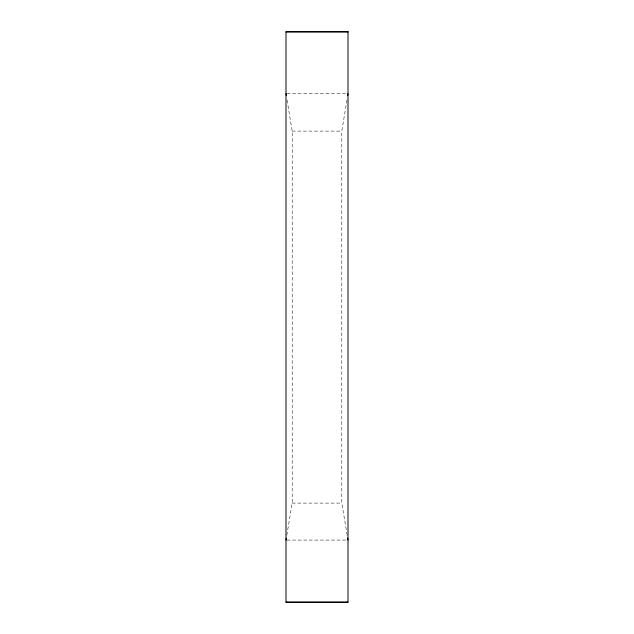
<?xml version="1.0" encoding="UTF-8"?>
<svg xmlns="http://www.w3.org/2000/svg" width="634" height="634" viewBox="0 0 634 634"><rect width="100%" height="100%" fill="white"/><g stroke="black" fill="none" stroke-linecap="round" stroke-linejoin="round"><path stroke-width="0.48" stroke-dasharray="3.17 2.38" d="M347.186 535.223L341.797 503.103L341.797 131.111L347.044 99.451M286.814 535.223L292.203 503.103L292.203 131.111L286.956 99.451M286.988 93.697L347.012 93.697M292.203 131.111L341.797 131.111M292.203 503.103L341.797 503.103M286.988 540.089L347.012 540.089"/><path stroke-width="0.95" d="M347.678 95.615L348.003 93.697M285.997 540.089L286.33 538.139M285.997 31.914L348.003 31.914M285.997 602.086L348.003 602.086M347.67 538.139L348.003 540.089M285.997 93.697L286.322 95.615M348.003 31.7L285.997 31.7L285.997 602.3L348.003 602.3L348.003 31.7"/></g></svg>
